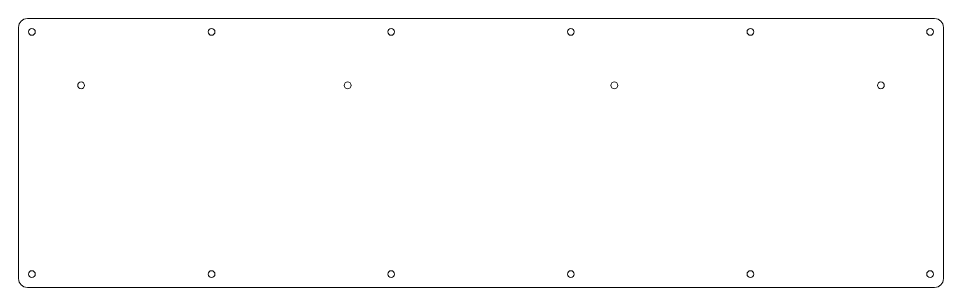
# Model space of a CAD drawing. Header units: inches. Extents: x 0.4 to 41.6, y -24.5 to -0.2.
# Drawn here: x 0.38 to 41.63, y -24.5 to -12.5 of the extents above; entities that cross this region are included whole.
import ezdxf

# ---------------------------------------------------------------- set-up
doc = ezdxf.new("R2010")
doc.units = ezdxf.units.IN
doc.header["$MEASUREMENT"] = 0
doc.layers.add('Layer 1', color=7, linetype='Continuous')

# ---------------------------------------------------------------- blocks, each defined once
blk = doc.blocks.new('block 3')
at = {"layer": 'Layer 1', "lineweight": 0}
blk.add_open_spline([(41.182, -23.9), (41.182, -23.817), (41.115, -23.75), (41.032, -23.75), (40.949, -23.75), (40.882, -23.817), (40.882, -23.9), (40.882, -23.983), (40.949, -24.05), (41.032, -24.05), (41.115, -24.05), (41.182, -23.983), (41.182, -23.9), (41.182, -23.9), (41.182, -23.9), (41.182, -23.9)], degree=3, knots=[0, 0, 0, 0, 1, 1, 1, 2, 2, 2, 3, 3, 3, 4, 4, 4, 5, 5, 5, 5], dxfattribs=at)
blk = doc.blocks.new('block 4')
at = {"layer": 'Layer 1', "lineweight": 0}
blk.add_open_spline([(33.172, -23.9), (33.172, -23.817), (33.105, -23.75), (33.022, -23.75), (32.939, -23.75), (32.872, -23.817), (32.872, -23.9), (32.872, -23.983), (32.939, -24.05), (33.022, -24.05), (33.105, -24.05), (33.172, -23.983), (33.172, -23.9), (33.172, -23.9), (33.172, -23.9), (33.172, -23.9)], degree=3, knots=[0, 0, 0, 0, 1, 1, 1, 2, 2, 2, 3, 3, 3, 4, 4, 4, 5, 5, 5, 5], dxfattribs=at)
blk = doc.blocks.new('block 5')
at = {"layer": 'Layer 1', "lineweight": 0}
blk.add_open_spline([(25.163, -23.9), (25.163, -23.817), (25.096, -23.75), (25.013, -23.75), (24.93, -23.75), (24.863, -23.817), (24.863, -23.9), (24.863, -23.983), (24.93, -24.05), (25.013, -24.05), (25.096, -24.05), (25.163, -23.983), (25.163, -23.9), (25.163, -23.9), (25.163, -23.9), (25.163, -23.9)], degree=3, knots=[0, 0, 0, 0, 1, 1, 1, 2, 2, 2, 3, 3, 3, 4, 4, 4, 5, 5, 5, 5], dxfattribs=at)
blk = doc.blocks.new('block 6')
at = {"layer": 'Layer 1', "lineweight": 0}
blk.add_open_spline([(17.153, -23.9), (17.153, -23.817), (17.086, -23.75), (17.003, -23.75), (16.92, -23.75), (16.853, -23.817), (16.853, -23.9), (16.853, -23.983), (16.92, -24.05), (17.003, -24.05), (17.086, -24.05), (17.153, -23.983), (17.153, -23.9), (17.153, -23.9), (17.153, -23.9), (17.153, -23.9)], degree=3, knots=[0, 0, 0, 0, 1, 1, 1, 2, 2, 2, 3, 3, 3, 4, 4, 4, 5, 5, 5, 5], dxfattribs=at)
blk = doc.blocks.new('block 7')
at = {"layer": 'Layer 1', "lineweight": 0}
blk.add_open_spline([(9.144, -23.9), (9.144, -23.817), (9.077, -23.75), (8.994, -23.75), (8.911, -23.75), (8.844, -23.817), (8.844, -23.9), (8.844, -23.983), (8.911, -24.05), (8.994, -24.05), (9.077, -24.05), (9.144, -23.983), (9.144, -23.9), (9.144, -23.9), (9.144, -23.9), (9.144, -23.9)], degree=3, knots=[0, 0, 0, 0, 1, 1, 1, 2, 2, 2, 3, 3, 3, 4, 4, 4, 5, 5, 5, 5], dxfattribs=at)
blk = doc.blocks.new('block 8')
at = {"layer": 'Layer 1', "lineweight": 0}
blk.add_open_spline([(1.134, -23.9), (1.134, -23.817), (1.067, -23.75), (0.984, -23.75), (0.901, -23.75), (0.834, -23.817), (0.834, -23.9), (0.834, -23.983), (0.901, -24.05), (0.984, -24.05), (1.067, -24.05), (1.134, -23.983), (1.134, -23.9), (1.134, -23.9), (1.134, -23.9), (1.134, -23.9)], degree=3, knots=[0, 0, 0, 0, 1, 1, 1, 2, 2, 2, 3, 3, 3, 4, 4, 4, 5, 5, 5, 5], dxfattribs=at)
blk = doc.blocks.new('block 10')
at = {"layer": 'Layer 1', "lineweight": 0}
blk.add_open_spline([(1.134, -13.1), (1.134, -13.017), (1.067, -12.95), (0.984, -12.95), (0.901, -12.95), (0.834, -13.017), (0.834, -13.1), (0.834, -13.183), (0.901, -13.25), (0.984, -13.25), (1.067, -13.25), (1.134, -13.183), (1.134, -13.1), (1.134, -13.1), (1.134, -13.1), (1.134, -13.1)], degree=3, knots=[0, 0, 0, 0, 1, 1, 1, 2, 2, 2, 3, 3, 3, 4, 4, 4, 5, 5, 5, 5], dxfattribs=at)
blk = doc.blocks.new('block 11')
at = {"layer": 'Layer 1', "lineweight": 0}
blk.add_open_spline([(9.144, -13.1), (9.144, -13.017), (9.077, -12.95), (8.994, -12.95), (8.911, -12.95), (8.844, -13.017), (8.844, -13.1), (8.844, -13.183), (8.911, -13.25), (8.994, -13.25), (9.077, -13.25), (9.144, -13.183), (9.144, -13.1), (9.144, -13.1), (9.144, -13.1), (9.144, -13.1)], degree=3, knots=[0, 0, 0, 0, 1, 1, 1, 2, 2, 2, 3, 3, 3, 4, 4, 4, 5, 5, 5, 5], dxfattribs=at)
blk = doc.blocks.new('block 12')
at = {"layer": 'Layer 1', "lineweight": 0}
blk.add_open_spline([(17.153, -13.1), (17.153, -13.017), (17.086, -12.95), (17.003, -12.95), (16.92, -12.95), (16.853, -13.017), (16.853, -13.1), (16.853, -13.183), (16.92, -13.25), (17.003, -13.25), (17.086, -13.25), (17.153, -13.183), (17.153, -13.1), (17.153, -13.1), (17.153, -13.1), (17.153, -13.1)], degree=3, knots=[0, 0, 0, 0, 1, 1, 1, 2, 2, 2, 3, 3, 3, 4, 4, 4, 5, 5, 5, 5], dxfattribs=at)
blk = doc.blocks.new('block 13')
at = {"layer": 'Layer 1', "lineweight": 0}
blk.add_open_spline([(25.163, -13.1), (25.163, -13.017), (25.096, -12.95), (25.013, -12.95), (24.93, -12.95), (24.863, -13.017), (24.863, -13.1), (24.863, -13.183), (24.93, -13.25), (25.013, -13.25), (25.096, -13.25), (25.163, -13.183), (25.163, -13.1), (25.163, -13.1), (25.163, -13.1), (25.163, -13.1)], degree=3, knots=[0, 0, 0, 0, 1, 1, 1, 2, 2, 2, 3, 3, 3, 4, 4, 4, 5, 5, 5, 5], dxfattribs=at)
blk = doc.blocks.new('block 14')
at = {"layer": 'Layer 1', "lineweight": 0}
blk.add_open_spline([(33.172, -13.1), (33.172, -13.017), (33.105, -12.95), (33.022, -12.95), (32.939, -12.95), (32.872, -13.017), (32.872, -13.1), (32.872, -13.183), (32.939, -13.25), (33.022, -13.25), (33.105, -13.25), (33.172, -13.183), (33.172, -13.1), (33.172, -13.1), (33.172, -13.1), (33.172, -13.1)], degree=3, knots=[0, 0, 0, 0, 1, 1, 1, 2, 2, 2, 3, 3, 3, 4, 4, 4, 5, 5, 5, 5], dxfattribs=at)
blk = doc.blocks.new('block 15')
at = {"layer": 'Layer 1', "lineweight": 0}
blk.add_open_spline([(41.182, -13.1), (41.182, -13.017), (41.115, -12.95), (41.032, -12.95), (40.949, -12.95), (40.882, -13.017), (40.882, -13.1), (40.882, -13.183), (40.949, -13.25), (41.032, -13.25), (41.115, -13.25), (41.182, -13.183), (41.182, -13.1), (41.182, -13.1), (41.182, -13.1), (41.182, -13.1)], degree=3, knots=[0, 0, 0, 0, 1, 1, 1, 2, 2, 2, 3, 3, 3, 4, 4, 4, 5, 5, 5, 5], dxfattribs=at)
blk = doc.blocks.new('block 16')
at = {"layer": 'Layer 1', "lineweight": 0}
blk.add_open_spline([(0.784, -12.5), (0.563, -12.5), (0.384, -12.679), (0.384, -12.9), (0.384, -12.9), (0.384, -24.1), (0.384, -24.1), (0.384, -24.321), (0.563, -24.5), (0.784, -24.5), (0.784, -24.5), (41.232, -24.5), (41.232, -24.5), (41.453, -24.5), (41.632, -24.321), (41.632, -24.1), (41.632, -24.1), (41.632, -12.9), (41.632, -12.9), (41.632, -12.679), (41.453, -12.5), (41.232, -12.5), (41.232, -12.5), (0.784, -12.5), (0.784, -12.5)], degree=3, knots=[0, 0, 0, 0, 1, 1, 1, 2, 2, 2, 3, 3, 3, 4, 4, 4, 5, 5, 5, 6, 6, 6, 7, 7, 7, 8, 8, 8, 8], dxfattribs=at)
blk = doc.blocks.new('block 17')
at = {"layer": 'Layer 1', "lineweight": 0}
blk.add_open_spline([(38.992, -15.482), (38.992, -15.399), (38.925, -15.332), (38.842, -15.332), (38.759, -15.332), (38.692, -15.399), (38.692, -15.482), (38.692, -15.565), (38.759, -15.632), (38.842, -15.632), (38.925, -15.632), (38.992, -15.565), (38.992, -15.482), (38.992, -15.482), (38.992, -15.482), (38.992, -15.482)], degree=3, knots=[0, 0, 0, 0, 1, 1, 1, 2, 2, 2, 3, 3, 3, 4, 4, 4, 5, 5, 5, 5], dxfattribs=at)
blk = doc.blocks.new('block 18')
at = {"layer": 'Layer 1', "lineweight": 0}
blk.add_open_spline([(27.103, -15.482), (27.103, -15.399), (27.036, -15.332), (26.953, -15.332), (26.87, -15.332), (26.803, -15.399), (26.803, -15.482), (26.803, -15.565), (26.87, -15.632), (26.953, -15.632), (27.036, -15.632), (27.103, -15.565), (27.103, -15.482), (27.103, -15.482), (27.103, -15.482), (27.103, -15.482)], degree=3, knots=[0, 0, 0, 0, 1, 1, 1, 2, 2, 2, 3, 3, 3, 4, 4, 4, 5, 5, 5, 5], dxfattribs=at)
blk = doc.blocks.new('block 19')
at = {"layer": 'Layer 1', "lineweight": 0}
blk.add_open_spline([(15.213, -15.482), (15.213, -15.399), (15.146, -15.332), (15.063, -15.332), (14.98, -15.332), (14.913, -15.399), (14.913, -15.482), (14.913, -15.565), (14.98, -15.632), (15.063, -15.632), (15.146, -15.632), (15.213, -15.565), (15.213, -15.482), (15.213, -15.482), (15.213, -15.482), (15.213, -15.482)], degree=3, knots=[0, 0, 0, 0, 1, 1, 1, 2, 2, 2, 3, 3, 3, 4, 4, 4, 5, 5, 5, 5], dxfattribs=at)
blk = doc.blocks.new('block 20')
at = {"layer": 'Layer 1', "lineweight": 0}
blk.add_open_spline([(3.324, -15.482), (3.324, -15.399), (3.256, -15.332), (3.174, -15.332), (3.091, -15.332), (3.024, -15.399), (3.024, -15.482), (3.024, -15.565), (3.091, -15.632), (3.174, -15.632), (3.256, -15.632), (3.324, -15.565), (3.324, -15.482), (3.324, -15.482), (3.324, -15.482), (3.324, -15.482)], degree=3, knots=[0, 0, 0, 0, 1, 1, 1, 2, 2, 2, 3, 3, 3, 4, 4, 4, 5, 5, 5, 5], dxfattribs=at)
blk = doc.blocks.new('block 9')
at = {"layer": 'Layer 1'}
for name in ['block 16', 'block 10', 'block 11', 'block 12', 'block 13', 'block 14', 'block 15', 'block 20', 'block 19', 'block 18', 'block 17']:
    blk.add_blockref(name, (0, 0), dxfattribs=at)
blk = doc.blocks.new('block 2')
at = {"layer": 'Layer 1'}
for name in ['block 9', 'block 8', 'block 7', 'block 6', 'block 5', 'block 4', 'block 3']:
    blk.add_blockref(name, (0, 0), dxfattribs=at)

msp = doc.modelspace()

# ---------------------------------------------------------------- block references
at = {"layer": 'Layer 1'}
msp.add_blockref('block 2', (0, 0), dxfattribs=at)

doc.saveas('drawing.dxf')
